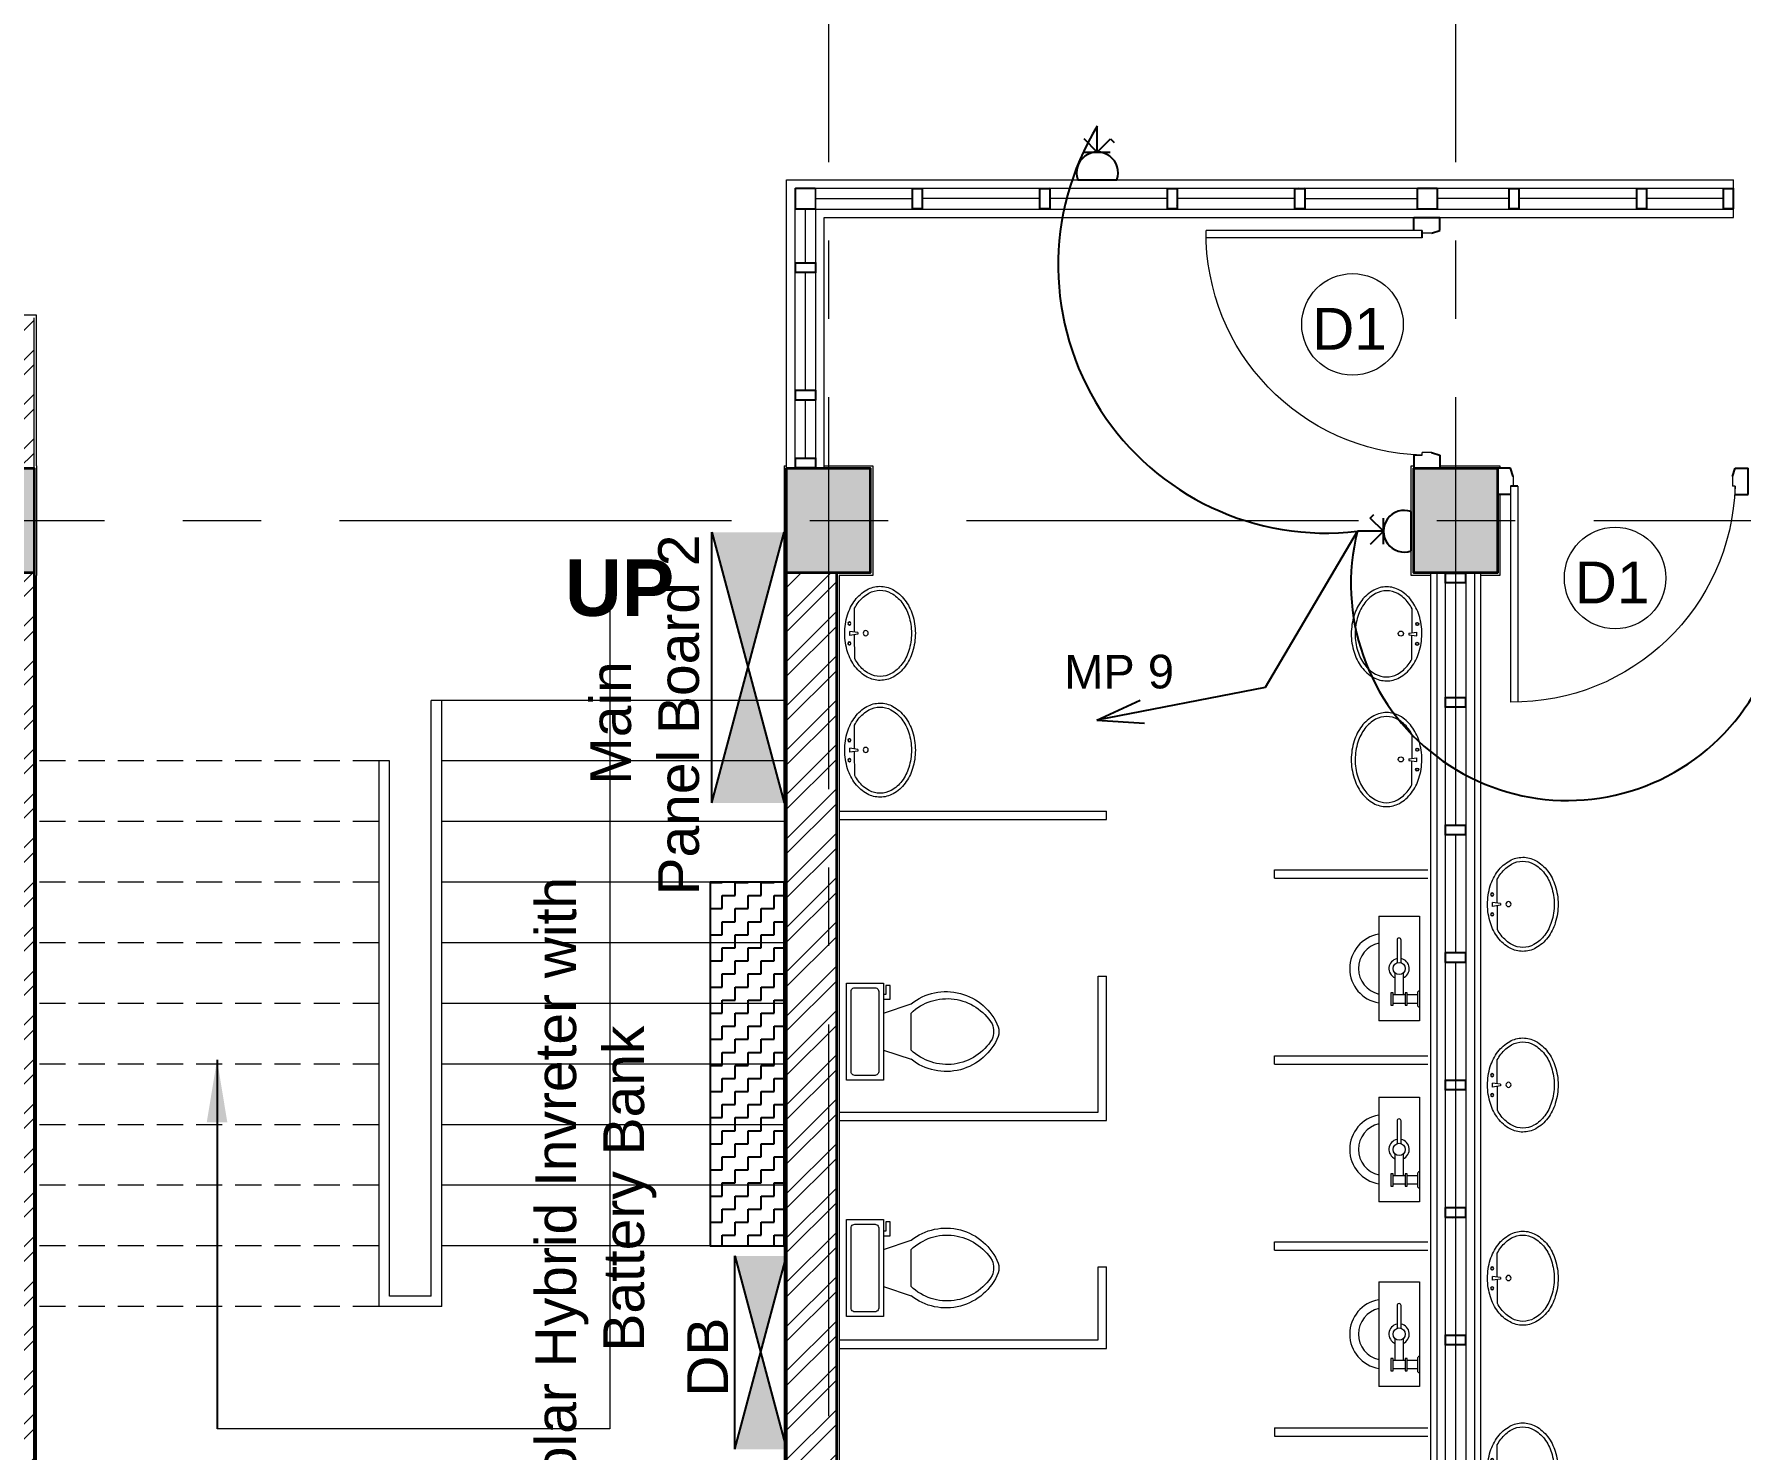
# Model space of a CAD drawing. Header units: inches. Extents: x 527934 to 2134587, y -408734 to 227304.
# Drawn here: x 1423262 to 1431427, y -120765 to -113992 of the extents above; entities that cross this region are included whole.
import ezdxf

# ---------------------------------------------------------------- set-up
doc = ezdxf.new("R2010")
doc.units = ezdxf.units.IN
doc.header["$MEASUREMENT"] = 0
doc.linetypes.add('CENTER', pattern=[2, 1.25, -0.25, 0.25, -0.25])
doc.linetypes.add('HIDDEN2', pattern=[0.1875, 0.125, -0.0625])
for name, color, linetype, lineweight in [('2 POWER TEL COMP', 3, 'Continuous', 25), ('4 DB BOXES', 3, 'Continuous', 25), ('5 DB BOXES', 3, 'Continuous', 25), ('7 POWER PT WIRING', 3, 'Continuous', 25), ('centre line', 1, 'CENTER', 9), ('dim', 253, 'Continuous', 9), ('door', 77, 'Continuous', 13), ('furniture', 253, 'Continuous', 5), ('hatch', 250, 'Continuous', 5), ('hatch - general', 252, 'Continuous', 5), ('hatch 2', 251, 'Continuous', 5), ('INSULATION', 253, 'Continuous', 5), ('metal', 40, 'Continuous', 18), ('partition wall', 5, 'Continuous', 20), ('partition wall-brick', 40, 'Continuous', 20), ('plaster line', 253, 'Continuous', 5), ('railing', 4, 'Continuous', 13), ('sill', 253, 'Continuous', 13), ('stair steps', 54, 'Continuous', 20), ('text', 7, 'Continuous', 13), ('wall - brick', 30, 'Continuous', 35)]:
    doc.layers.add(name, color=color, linetype=linetype, lineweight=lineweight)
doc.styles.add('ATTR', font='romans.shx', dxfattribs={"width": 0.8, "height": 1.2})
doc.styles.add('labelling', font='arial.ttf')
doc.styles.get("Standard").update_dxf_attribs({"font": 'arial.ttf'})
doc.styles.add('style1', font='arial.ttf')
doc.linetypes.add('BATTING', pattern='A,0.0001,-0.1,[134,ltypeshp.shx,S=0.1,R=0,X=-0.1,Y=0],-0.2,[134,ltypeshp.shx,S=0.1,R=180,X=0.1,Y=0],-0.1', length=0.4001)
doc.dimstyles.new('dim 100', dxfattribs={"dimtxt": 200, "dimasz": 90, "dimexe": 150, "dimexo": 150, "dimgap": 50, "dimtad": 1, "dimdec": 0, "dimzin": 0, "dimdsep": 46, "dimtxsty": 'Standard', "dimblk": 'ARCHTICK', "dimcen": 100, "dimdle": 150, "dimazin": 0, "dimtfac": 1, "dimtdec": 0, "dimtix": 1, "dimtmove": 2, "dimatfit": 3, "dimfxl": 150, "dimfxlon": 1, "dimtolj": 1, "dimtzin": 0, "dimarcsym": 0})
pattern_1 = [(45, (-719819.97, -21863), (-106.066017, 106.066017), []), (45, (-719749.25, -21863), (-106.066017, 106.066017), [])]

# ---------------------------------------------------------------- blocks, each defined once
blk = doc.blocks.new('_ArchTick')
at = {"color": 0, "linetype": 'ByBlock', "const_width": 0.15}
blk.add_lwpolyline([(-0.5, -0.5), (0.5, 0.5)], dxfattribs=at)
blk = doc.blocks.new('door 1')
at = {"layer": 'door', "lineweight": 25}
for p, q in [((1761262.3, -142071.5), (1761366.5, -142071.5)), ((1761262.3, -142124), (1761262.3, -142071.5)), ((1761333.2, -142134), (1761366.5, -142124)), ((1761366.5, -142124), (1761366.5, -142071.5)), ((1761262.3, -143019), (1761262.3, -143071.5)), ((1761295.7, -142989.8), (1761295.7, -143019)), ((1761333.2, -143009), (1761366.5, -143019)), ((1761366.5, -143019), (1761366.5, -143071.5)), ((1761262.3, -143071.5), (1761366.5, -143071.5))]:
    blk.add_line(p, q, dxfattribs=at)
at = {"layer": 'door'}
for p, q in [((1761262.3, -142124), (1761295.7, -142124)), ((1761295.7, -142124), (1761295.7, -142134)), ((1761333.2, -142134), (1761295.7, -142134)), ((1761295.7, -143019), (1760434.6, -143019)), ((1761295.7, -142989.8), (1760434.8, -142989.8)), ((1761333.2, -143009), (1761295.7, -143009))]:
    blk.add_line(p, q, dxfattribs=at)
blk.add_arc((1761319.9, -143009), 885.3, 91.56718, 180.64961, dxfattribs=at)
blk = doc.blocks.new('Tank Toilet 3 PV')
for p, q in [((9.5, -6), (9.5, -2)), ((-10, -8.5), (-8, -8.5)), ((-10, -9.5), (-10, -8.5)), ((-7, -9.5), (-10, -9.5)), ((-8, -8.5), (-8, -8)), ((-7, -8), (-7, -9.5)), ((-4, -8), (-6, -14)), ((4, -8), (6, -14)), ((4, -14), (-4, -14))]:
    blk.add_line(p, q)
blk.add_lwpolyline([(10.5, -8), (10.5, 0), (-10.5, 0), (-10.5, -8)], close=True)
for points in [[(-9.5, -2), (-9.5, -6)], [(8.5, -1), (-8.5, -1)], [(-8.5, -7), (8.5, -7)]]:
    blk.add_lwpolyline(points)
for centre, radius, start, end in [((-8.62, -1.88), 0.884, 81.8699, 188.1301), ((8.62, -1.88), 0.884, 351.8699, 98.1301), ((-8.62, -6.12), 0.884, 171.8699, 278.1301), ((8.62, -6.12), 0.884, 261.8699, 8.1301), ((3.52, -21.58), 12.17, 141.4691, 247.9714), ((4.2, -21.82), 11.33, 136.3677, 238.9468), ((-3.52, -21.58), 12.17, 292.0284, 38.5307), ((-4.2, -21.82), 11.33, 301.053, 43.6321), ((0, -27.88), 4, 245.7318, 294.2682), ((0, -29), 4, 254.8605, 285.1395)]:
    blk.add_arc(centre, radius, start, end)
at = {"style": 'ATTR', "width": 0.8, "flags": 9}
blk.add_attdef('ESTCODE', (0, 0), '', height=0.000000846, dxfattribs=at)
blk = doc.blocks.new('A$C469E363F')
at = {"color": 0}
for p, q in [((-0.65, 5.39), (-5.48, 5.4)), ((0, 6.38), (-0.79, 6.38)), ((-0.56, 4.75), (-0.79, 6.38)), ((-0.56, 4.75), (-0.24, 4.75)), ((-0.24, 4.75), (0, 6.38)), ((4.68, 5.37), (-0.14, 5.38))]:
    blk.add_line(p, q, dxfattribs=at)
blk.add_lwpolyline([(-0.44, -6.9, 0.075445), (3.31, -6.34, 0.085783), (6.29, -4.83, 0.10607), (8.41, -2.41, 0.126822), (9.09, 0.21, 0.126822), (8.43, 2.82, 0.10607), (6.32, 5.26, 0.085783), (3.35, 6.79, 0.075445), (-0.39, 7.37, 0.075445), (-4.15, 6.81, 0.085783), (-7.12, 5.3, 0.10607), (-9.24, 2.88, 0.126822), (-9.93, 0.26, 0.126822), (-9.26, -2.35, 0.10607), (-7.16, -4.79, 0.085783), (-4.19, -6.32, 0.075445)], format="xyb", close=True, dxfattribs=at)
for points in [[(-5.48, 5.4, 0.038366), (-6.65, 4.66, 0.10607), (-8.55, 2.49, 0.126822), (-9.13, 0.26, 0.126822), (-8.56, -1.97, 0.10607), (-6.68, -4.16, 0.085783), (-3.95, -5.56, 0.075445), (-0.44, -6.11, 0.075445)], [(-0.44, -6.11, 0.075445), (3.08, -5.58, 0.085783), (5.82, -4.19, 0.10607), (7.72, -2.02, 0.126822), (8.3, 0.21, 0.126822), (7.73, 2.44, 0.10607), (5.85, 4.62, 0.038366), (4.68, 5.37, 0.075445)]]:
    blk.add_lwpolyline(points, format="xyb", dxfattribs=at)
for centre, radius in [((-2.41, 6.44), 0.316), ((-2.41, 6.44), 0.276), ((-0.46, 3.13), 0.515), ((1.61, 6.43), 0.316), ((1.61, 6.43), 0.263)]:
    blk.add_circle(centre, radius, dxfattribs=at)
blk = doc.blocks.new('Urinal Toilet 1 PV')
for p, q in [((3.85, 0), (6.65, 0)), ((0.773, -2.7999), (4.55, -2.7999)), ((4.2, -0.3499), (6.3, -0.3499)), ((4.2, -2.0999), (4.2, -2.45)), ((6.3, -2.0999), (4.2, -2.0999)), ((4.2, -2.45), (6.3, -2.45)), ((4.55, -0.3499), (4.55, -2.0999)), ((4.55, -2.45), (4.55, -4.5499)), ((5.95, -2.0999), (5.95, -0.3499)), ((5.95, -4.5499), (5.95, -2.45)), ((6.3, -2.45), (6.3, -2.0999)), ((-0.98, -3.15), (-4.9, -3.15)), ((-4.9, -3.8499), (-0.98, -3.8499)), ((4.55, -4.2), (0.784, -4.2)), ((4.2, -4.5499), (4.2, -4.9)), ((6.3, -4.5499), (4.2, -4.5499)), ((4.2, -4.9), (6.3, -4.9)), ((6.3, -4.9), (6.3, -4.5499)), ((-9, -7), (9, -7))]:
    blk.add_line(p, q)
blk.add_lwpolyline([(-9, -7), (-9, 0), (9, 0), (9, -7)])
blk.add_circle((0, -3.5), 1.05)
for centre, radius, start, end in [((4.216, 0.0154), 0.3657, 182.4084, 267.5916), ((6.285, 0.0154), 0.3657, 272.4084, 357.5916), ((0, -3.5), 1.75, 22.85047, 168.577), ((-4.9, -3.5), 0.35, 90, 270), ((0, -3.5), 1.75, 191.8763, 336.5863), ((0, -6), 6, 189.7326, 350.4409), ((0, -6), 4.5, 192.8398, 347.201)]:
    blk.add_arc(centre, radius, start, end)
at = {"style": 'ATTR', "width": 0.8, "flags": 9}
blk.add_attdef('ESTCODE', (0, 0), '', height=0.00000036, dxfattribs=at)
blk = doc.blocks.new('2X4')
at = {"layer": 'hatch 2'}
h = blk.add_hatch(dxfattribs=at)
h.set_pattern_fill('ANSI31', color=256, scale=20)
h.set_pattern_definition([(45, (0, 0), (-1.767766953, 1.767766953), [])])
h.paths.add_polyline_path([(5938822.1, -146996.9), (5938776.1, -146996.9, 0.414214), (5938774.1, -146998.9), (5938774.1, -147046.9), (5938777.3, -147046.9), (5938777.3, -147000.1), (5938820.9, -147000.1), (5938820.9, -147046.9), (5938824.1, -147046.9), (5938824.1, -146998.9, 0.414214)])
h.paths.add_polyline_path([(5938777.3, -147046.9), (5938774.1, -147046.9), (5938774.1, -147094.9, 0.414214), (5938776.1, -147096.9), (5938822.1, -147096.9, 0.414218), (5938824.1, -147094.9), (5938824.1, -147046.9), (5938820.9, -147046.9), (5938820.9, -147093.7), (5938777.3, -147093.7)])
at = {"layer": 'metal'}
blk.add_lwpolyline([(5938776.1, -147096.9), (5938822.1, -147096.9, 0.414214), (5938824.1, -147094.9), (5938824.1, -146998.9, 0.414214), (5938822.1, -146996.9), (5938776.1, -146996.9, 0.414214), (5938774.1, -146998.9), (5938774.1, -147094.9, 0.414214)], format="xyb", close=True, dxfattribs=at)
blk.add_lwpolyline([(5938777.3, -147093.7), (5938820.9, -147093.7), (5938820.9, -147000.1), (5938777.3, -147000.1)], close=True, dxfattribs=at)
blk = doc.blocks.new('15 amp socket')
at = {"color": 3, "lineweight": 25}
for p, q in [((593021.7, 179162), (592958.4, 179225.3)), ((593021.7, 179162), (593021.7, 179286.4)), ((593021.7, 179162), (593084.9, 179225.3)), ((593084.9, 179225.3), (593101.9, 179207.9)), ((592959.5, 179162), (593083.9, 179162)), ((592928, 179029), (593115.4, 179029))]:
    blk.add_line(p, q, dxfattribs=at)
blk.add_arc((593021.7, 179062.5), 99.5, 340.35382, 199.64618, dxfattribs=at)
blk = doc.blocks.new('mpb')
h = blk.add_hatch(color=3)
h.paths.add_polyline_path([(531970.3, 179434.5), (531970.3, 179645.9), (531575.1, 179540.2)])
h.paths.add_polyline_path([(531575.1, 179540.2), (531284.1, 179618), (531284.1, 179462.4)])
h.paths.add_polyline_path([(531284.1, 179462.4), (531284.1, 179618), (531179.8, 179645.9), (531179.8, 179434.5)])
at = {"color": 3}
for p, q in [((531179.8, 179645.9), (531970.3, 179645.9)), ((531179.8, 179645.9), (531970.3, 179434.5)), ((531970.3, 179645.9), (531179.8, 179434.5)), ((531970.3, 179434.5), (531179.8, 179434.5))]:
    blk.add_line(p, q, dxfattribs=at)
blk = doc.blocks.new('*U1910')
at = {"color": 3}
for p, q in [((-181326.36, -126938.56), (-181322.8, -126959.92)), ((-181322.8, -126959.92), (-181335.72, -126975.83)), ((-181335.72, -126975.83), (-181333.29, -126970.68)), ((-181335.72, -126975.83), (-181331.13, -126972.44))]:
    blk.add_line(p, q, dxfattribs=at)

msp = doc.modelspace()

# ---------------------------------------------------------------- hatches: boundary and pattern name
at = {"layer": '4 DB BOXES', "ltscale": 400}
h = msp.add_hatch(dxfattribs=at)
h.set_pattern_fill('ZIGZAG', color=256, scale=500)
h.set_pattern_definition([(0, (322052.5, -21863), (62.5, 62.5), [62.5, -62.5]), (90, (322115, -21863), (-62.5, 62.5), [62.5, -62.5])])
h.paths.add_polyline_path([(1426849.7, -118049), (1426496.5, -118049), (1426496.5, -118339), (1426849.7, -118339)])
h.paths.add_polyline_path([(1426849.7, -118339), (1426496.5, -118339), (1426496.5, -118629), (1426849.7, -118629)])
h.paths.add_polyline_path([(1426849.7, -118629), (1426496.5, -118629), (1426496.5, -118919), (1426849.7, -118919)])
h.paths.add_polyline_path([(1426849.7, -118919), (1426496.5, -118919), (1426496.5, -119209), (1426849.7, -119209)])
h.paths.add_polyline_path([(1426849.7, -119209), (1426496.5, -119209), (1426496.5, -119499), (1426849.7, -119499)])
h.paths.add_polyline_path([(1426849.7, -119499), (1426496.5, -119499), (1426496.5, -119789), (1426849.7, -119789)])
at = {"layer": 'hatch', "ltscale": 400}
h = msp.add_hatch(dxfattribs=at)
h.set_pattern_fill('ANSI32', color=256, scale=400)
h.set_pattern_definition(pattern_1)
h.paths.add_polyline_path([(1423061.7, -115349), (1421461.7, -115349), (1421461.7, -116319), (1421581.7, -116319), (1421581.7, -115469), (1422541.7, -115469), (1422541.7, -116319), (1422661.7, -116319), (1422661.7, -115469), (1423061.7, -115469)])
h.paths.add_polyline_path([(1423261.7, -115349), (1423061.7, -115349), (1423061.7, -115469), (1423141.7, -115469), (1423141.7, -116069), (1423261.7, -116069)])
h.paths.add_polyline_path([(1422661.7, -116319), (1422541.7, -116319), (1422541.7, -116389), (1422661.7, -116389)])
h.paths.add_polyline_path([(1421581.7, -116319), (1421461.7, -116319), (1421461.7, -116389), (1421581.7, -116389)])
h = msp.add_hatch(dxfattribs=at)
h.set_pattern_fill('ANSI32', color=256, scale=400)
h.set_pattern_definition(pattern_1)
h.paths.add_polyline_path([(1423261.7, -116569), (1423061.7, -116569), (1423061.7, -121469), (1423261.7, -121469)])
h.paths.add_polyline_path([(1423061.7, -116569), (1423021.7, -116569), (1423021.7, -121469), (1423061.7, -121469)])
h.paths.add_polyline_path([(1427061.7, -116569), (1426861.7, -116569), (1426861.7, -121469), (1427061.7, -121469)])
h.paths.add_polyline_path([(1427101.7, -116569), (1427061.7, -116569), (1427061.7, -121469), (1427101.7, -121469)])
at = {"layer": 'hatch - general'}
h = msp.add_hatch(dxfattribs=at)
h.set_pattern_fill('AR-CONC', color=256, scale=15)
h.set_pattern_definition([(50, (-719819.97, -21863), (107.5890274, -9.4128202), [11.25, -123.75]), (355, (-719819.97, -21863), (-20.8127, 112.82882), [9, -99]), (100.4514445, (-719811, -21863.78), (86.776327, 103.4159986), [9.561029, -105.171317]), (46.1842, (-719819.97, -21833), (160.0862, -24.827892), [16.875, -185.625]), (96.6356355, (-719806.63, -21835.07), (140.199292, 146.11779), [14.341551, -157.757064]), (351.184164, (-719819.97, -21833), (140.199292, 146.11779), [13.5, -148.5]), (21, (-719804.97, -21840.5), (89.5360578, -60.3928336), [11.25, -123.75]), (326, (-719804.97, -21840.5), (36.4973, 108.772507), [9, -99]), (71.451445, (-719797.5, -21845.53), (126.0333565, 48.379673), [9.5610285, -105.171317]), (37.5, (-719819.966, -21863), (1.8239783, 49.9340781), [0, -97.8, 0, -100.5, 0, -99.375]), (7.5, (-719819.966, -21863), (39.4604306, 59.1617568), [0, -57.3, 0, -95.55, 0, -37.875]), (327.5, (-719853.416, -21863), (80.0733654, -3.38323076), [0, -37.5, 0, -117, 0, -155.25]), (317.5, (-719868.416, -21863), (87.4779254, 15.0157473), [0, -48.75, 0, -77.7, 0, -110.25])])
h.paths.add_polyline_path([(1402061.7, -121469), (1401861.7, -121469), (1401861.7, -121719), (1402061.7, -121719)])
h.paths.add_polyline_path([(1402261.7, -121469), (1402061.7, -121469), (1402061.7, -121719), (1402261.7, -121719)])
h.paths.add_polyline_path([(1402261.7, -121719), (1402061.7, -121719), (1402061.7, -121969), (1402261.7, -121969)])
h.paths.add_polyline_path([(1402061.7, -121719), (1401861.7, -121719), (1401861.7, -121969), (1402061.7, -121969)])
h.paths.add_polyline_path([(1405061.7, -121469), (1404861.7, -121469), (1404861.7, -121719), (1405061.7, -121719)])
h.paths.add_polyline_path([(1405261.7, -121469), (1405061.7, -121469), (1405061.7, -121719), (1405261.7, -121719)])
h.paths.add_polyline_path([(1405261.7, -121719), (1405061.7, -121719), (1405061.7, -121969), (1405261.7, -121969)])
h.paths.add_polyline_path([(1405061.7, -121719), (1404861.7, -121719), (1404861.7, -121969), (1405061.7, -121969)])
h.paths.add_polyline_path([(1408061.7, -121469), (1407861.7, -121469), (1407861.7, -121719), (1408061.7, -121719)])
h.paths.add_polyline_path([(1408261.7, -121469), (1408061.7, -121469), (1408061.7, -121719), (1408261.7, -121719)])
h.paths.add_polyline_path([(1408261.7, -121719), (1408061.7, -121719), (1408061.7, -121969), (1408261.7, -121969)])
h.paths.add_polyline_path([(1408061.7, -121719), (1407861.7, -121719), (1407861.7, -121969), (1408061.7, -121969)])
h.paths.add_polyline_path([(1411061.7, -121719), (1410861.7, -121719), (1410861.7, -121969), (1411061.7, -121969)])
h.paths.add_polyline_path([(1411261.7, -121719), (1411061.7, -121719), (1411061.7, -121969), (1411261.7, -121969)])
h.paths.add_polyline_path([(1411261.7, -121469), (1411061.7, -121469), (1411061.7, -121719), (1411261.7, -121719)])
h.paths.add_polyline_path([(1411061.7, -121469), (1410861.7, -121469), (1410861.7, -121719), (1411061.7, -121719)])
h.paths.add_polyline_path([(1414261.7, -121719), (1414061.7, -121719), (1414061.7, -121969), (1414261.7, -121969)])
h.paths.add_polyline_path([(1414061.7, -121719), (1413861.7, -121719), (1413861.7, -121969), (1414061.7, -121969)])
h.paths.add_polyline_path([(1414261.7, -121469), (1414061.7, -121469), (1414061.7, -121719), (1414261.7, -121719)])
h.paths.add_polyline_path([(1414061.7, -121469), (1413861.7, -121469), (1413861.7, -121719), (1414061.7, -121719)])
h.paths.add_polyline_path([(1417261.7, -121719), (1417061.7, -121719), (1417061.7, -121969), (1417261.7, -121969)])
h.paths.add_polyline_path([(1417261.7, -121469), (1417061.7, -121469), (1417061.7, -121719), (1417261.7, -121719)])
h.paths.add_polyline_path([(1417061.7, -121469), (1416861.7, -121469), (1416861.7, -121719), (1417061.7, -121719)])
h.paths.add_polyline_path([(1417061.7, -121719), (1416861.7, -121719), (1416861.7, -121969), (1417061.7, -121969)])
h.paths.add_polyline_path([(1420061.7, -121719), (1419861.7, -121719), (1419861.7, -121969), (1420061.7, -121969)])
h.paths.add_polyline_path([(1420061.7, -121469), (1419861.7, -121469), (1419861.7, -121719), (1420061.7, -121719)])
h.paths.add_polyline_path([(1420261.7, -121469), (1420061.7, -121469), (1420061.7, -121719), (1420261.7, -121719)])
h.paths.add_polyline_path([(1420261.7, -121719), (1420061.7, -121719), (1420061.7, -121969), (1420261.7, -121969)])
h.paths.add_polyline_path([(1423061.7, -121469), (1422861.7, -121469), (1422861.7, -121719), (1423061.7, -121719)])
h.paths.add_polyline_path([(1423261.7, -121469), (1423061.7, -121469), (1423061.7, -121719), (1423261.7, -121719)])
h.paths.add_polyline_path([(1423261.7, -121719), (1423061.7, -121719), (1423061.7, -121969), (1423261.7, -121969)])
h.paths.add_polyline_path([(1423061.7, -121719), (1422861.7, -121719), (1422861.7, -121969), (1423061.7, -121969)])
h.paths.add_polyline_path([(1427261.7, -121719), (1427061.7, -121719), (1427061.7, -121969), (1427261.7, -121969)])
h.paths.add_polyline_path([(1427261.7, -121469), (1427061.7, -121469), (1427061.7, -121719), (1427261.7, -121719)])
h.paths.add_polyline_path([(1427061.7, -121469), (1426861.7, -121469), (1426861.7, -121719), (1427061.7, -121719)])
h.paths.add_polyline_path([(1427061.7, -121719), (1426861.7, -121719), (1426861.7, -121969), (1427061.7, -121969)])
h.paths.add_polyline_path([(1430261.7, -121719), (1430061.7, -121719), (1430061.7, -121969), (1430261.7, -121969)])
h.paths.add_polyline_path([(1430261.7, -121469), (1430061.7, -121469), (1430061.7, -121719), (1430261.7, -121719)])
h.paths.add_polyline_path([(1430061.7, -121469), (1429861.7, -121469), (1429861.7, -121719), (1430061.7, -121719)])
h.paths.add_polyline_path([(1430061.7, -121719), (1429861.7, -121719), (1429861.7, -121969), (1430061.7, -121969)])
h.paths.add_polyline_path([(1433261.7, -121719), (1433061.7, -121719), (1433061.7, -121969), (1433261.7, -121969)])
h.paths.add_polyline_path([(1433261.7, -121469), (1433061.7, -121469), (1433061.7, -121719), (1433261.7, -121719)])
h.paths.add_polyline_path([(1433061.7, -121469), (1432861.7, -121469), (1432861.7, -121719), (1433061.7, -121719)])
h.paths.add_polyline_path([(1433061.7, -121719), (1432861.7, -121719), (1432861.7, -121969), (1433061.7, -121969)])
h.paths.add_polyline_path([(1433261.7, -116069), (1433061.7, -116069), (1433061.7, -116319), (1433261.7, -116319)])
h.paths.add_polyline_path([(1433261.7, -116319), (1433061.7, -116319), (1433061.7, -116569), (1433261.7, -116569)])
h.paths.add_polyline_path([(1433061.7, -116319), (1432861.7, -116319), (1432861.7, -116569), (1433061.7, -116569)])
h.paths.add_polyline_path([(1433061.7, -116069), (1432861.7, -116069), (1432861.7, -116319), (1433061.7, -116319)])
h.paths.add_polyline_path([(1430061.7, -116069), (1429861.7, -116069), (1429861.7, -116319), (1430061.7, -116319)])
h.paths.add_polyline_path([(1430061.7, -116319), (1429861.7, -116319), (1429861.7, -116569), (1430061.7, -116569)])
h.paths.add_polyline_path([(1430261.7, -116069), (1430061.7, -116069), (1430061.7, -116319), (1430261.7, -116319)])
h.paths.add_polyline_path([(1430261.7, -116319), (1430061.7, -116319), (1430061.7, -116569), (1430261.7, -116569)])
h.paths.add_polyline_path([(1427061.7, -116069), (1426861.7, -116069), (1426861.7, -116319), (1427061.7, -116319)])
h.paths.add_polyline_path([(1427261.7, -116069), (1427061.7, -116069), (1427061.7, -116319), (1427261.7, -116319)])
h.paths.add_polyline_path([(1427261.7, -116319), (1427061.7, -116319), (1427061.7, -116569), (1427261.7, -116569)])
h.paths.add_polyline_path([(1427061.7, -116319), (1426861.7, -116319), (1426861.7, -116569), (1427061.7, -116569)])
h.paths.add_polyline_path([(1423061.7, -116069), (1422861.7, -116069), (1422861.7, -116319), (1423061.7, -116319)])
h.paths.add_polyline_path([(1423261.7, -116069), (1423061.7, -116069), (1423061.7, -116319), (1423261.7, -116319)])
h.paths.add_polyline_path([(1423261.7, -116319), (1423061.7, -116319), (1423061.7, -116569), (1423261.7, -116569)])
h.paths.add_polyline_path([(1423061.7, -116319), (1422861.7, -116319), (1422861.7, -116569), (1423061.7, -116569)])
h.paths.add_polyline_path([(1420261.7, -116069), (1420061.7, -116069), (1420061.7, -116319), (1420261.7, -116319)])
h.paths.add_polyline_path([(1420061.7, -116069), (1419861.7, -116069), (1419861.7, -116319), (1420061.7, -116319)])
h.paths.add_polyline_path([(1420061.7, -116319), (1419861.7, -116319), (1419861.7, -116569), (1420061.7, -116569)])
h.paths.add_polyline_path([(1420261.7, -116319), (1420061.7, -116319), (1420061.7, -116569), (1420261.7, -116569)])
h.paths.add_polyline_path([(1417711, -109816.2), (1419631.2, -109816.2), (1419631.2, -108692.7), (1417711, -108692.7)], flags=9)
h.paths.add_polyline_path([(1413952.3, -109816.2), (1415894.5, -109816.2), (1415894.5, -108692.7), (1413952.3, -108692.7)], flags=9)
h.paths.add_polyline_path([(1409376.8, -109816.2), (1411366.8, -109816.2), (1411366.8, -108692.7), (1409376.8, -108692.7)], flags=9)
h.paths.add_polyline_path([(1403570.3, -109812.3), (1405793.6, -109812.3), (1405793.6, -108688.8), (1403570.3, -108688.8)], flags=9)
h.paths.add_polyline_path([(1403329.1, -107978.6), (1403330.6, -107978.6), (1403330.6, -107977.9), (1403329.1, -107977.9)], flags=9)
h.paths.add_polyline_path([(1402851.6, -108348.1), (1402853.1, -108348.1), (1402853.1, -108347.4), (1402851.6, -108347.4)], flags=9)

# ---------------------------------------------------------------- linework, layer by layer
msp.add_line((1426861.7, -116569), (1426861.7, -116569))
at = {"layer": '4 DB BOXES', "ltscale": 400}
msp.add_lwpolyline([(1426849.7, -118049), (1426496.5, -118049), (1426496.5, -119789), (1426849.7, -119789)], close=True, dxfattribs=at)
at = {"layer": '7 POWER PT WIRING', "ltscale": 400}
for centre, radius, start, end in [((1429441, -115098.6), 1280.4, 148.6081, 276.78955), ((1430597.1, -116622.2), 1035.9, 165.90671, 6.42547)]:
    msp.add_arc(centre, radius, start, end, dxfattribs=at)
at = {"layer": 'centre line', "ltscale": 1500}
for p, q in [((1427061.7, -103729), (1427061.7, -124569)), ((1430061.7, -103729), (1430061.7, -124569)), ((1397722.7, -116319), (1435942.1, -116319))]:
    msp.add_line(p, q, dxfattribs=at)
at = {"layer": 'dim', "ltscale": 400}
msp.add_line((1426849.7, -116057), (1426861.7, -116057), dxfattribs=at)
at = {"layer": 'dim'}
for p, q in [((1426015.7, -116671), (1426015.7, -120664.5)), ((1426015.7, -120664.5), (1424136.7, -120664.5))]:
    msp.add_line(p, q, dxfattribs=at)
at = {"layer": 'dim', "ltscale": 400}
for points in [[(1423273.7, -116057), (1423273.7, -115337), (1421449.7, -115337), (1421449.7, -116419)], [(1426849.7, -116057), (1426849.7, -121457)], [(1427041.7, -116057), (1427273.7, -116057), (1427273.7, -116581), (1427113.7, -116581), (1427113.7, -121457)], [(1423273.7, -121457), (1423273.7, -116581)]]:
    msp.add_lwpolyline(points, dxfattribs=at)
at = {"layer": 'dim'}
for centre in [(1429568.8, -115380.7), (1430825.1, -116594.1)]:
    msp.add_circle(centre, 242.9, dxfattribs=at)
at = {"layer": 'hatch', "linetype": 'BATTING', "ltscale": 80}
for p, q in [((1427001.7, -114779), (1427461.7, -114779)), ((1428071.7, -114779), (1427511.7, -114779)), ((1428681.7, -114779), (1428121.7, -114779)), ((1429291.7, -114779), (1428731.7, -114779)), ((1429341.7, -114779), (1429876.7, -114779)), ((1430316.7, -114779), (1429976.7, -114779)), ((1430926.7, -114779), (1430366.7, -114779)), ((1431341.7, -114779), (1430976.7, -114779)), ((1426951.7, -115084), (1426951.7, -114829)), ((1426951.7, -115694), (1426951.7, -115134)), ((1426951.7, -116019), (1426951.7, -115744)), ((1430061.7, -116619), (1430061.7, -117164)), ((1430061.7, -117214), (1430061.7, -117774)), ((1430061.7, -117824), (1430061.7, -118384)), ((1430061.7, -118434), (1430061.7, -118994)), ((1430061.7, -119044), (1430061.7, -119604)), ((1430061.7, -119654), (1430061.7, -120214)), ((1430061.7, -120264), (1430061.7, -120824))]:
    msp.add_line(p, q, dxfattribs=at)
at = {"layer": 'INSULATION', "linetype": 'BATTING', "ltscale": 40}
msp.add_line((1430261.7, -116114), (1430261.7, -116114), dxfattribs=at)
at = {"layer": 'metal'}
for points in [[(1426906.7, -114829), (1426996.7, -114829, 0.414214), (1427001.7, -114824), (1427001.7, -114734, 0.414214), (1426996.7, -114729), (1426906.7, -114729, 0.414214), (1426901.7, -114734), (1426901.7, -114824, 0.414214)], [(1426906.7, -114826.5), (1426996.7, -114826.5, 0.414214), (1426999.2, -114824), (1426999.2, -114734, 0.414214), (1426996.7, -114731.5), (1426906.7, -114731.5, 0.414214), (1426904.2, -114734), (1426904.2, -114824, 0.414214)], [(1429881.7, -114829), (1429971.7, -114829, 0.414214), (1429976.7, -114824), (1429976.7, -114734, 0.414214), (1429971.7, -114729), (1429881.7, -114729, 0.414214), (1429876.7, -114734), (1429876.7, -114824, 0.414214)], [(1429881.7, -114826.5), (1429971.7, -114826.5, 0.414214), (1429974.2, -114824), (1429974.2, -114734, 0.414214), (1429971.7, -114731.5), (1429881.7, -114731.5, 0.414214), (1429879.2, -114734), (1429879.2, -114824, 0.414214)]]:
    msp.add_lwpolyline(points, format="xyb", close=True, dxfattribs=at)
at = {"layer": 'partition wall'}
for p, q in [((1426861.7, -116069), (1426861.7, -114689)), ((1426861.7, -114689), (1431391.7, -114689)), ((1431391.7, -114869), (1431391.7, -114689)), ((1426901.7, -116069), (1426901.7, -114729)), ((1426901.7, -114729), (1431391.7, -114729)), ((1427001.7, -114829), (1431391.7, -114829)), ((1427001.7, -116069), (1427001.7, -114829)), ((1427041.7, -116069), (1427041.7, -114869)), ((1427041.7, -114869), (1431391.7, -114869)), ((1429971.7, -116569), (1429971.7, -121469)), ((1430011.7, -116569), (1430011.7, -121469)), ((1430111.7, -116569), (1430111.7, -121469)), ((1430151.7, -116569), (1430151.7, -121469))]:
    msp.add_line(p, q, dxfattribs=at)
at = {"layer": 'partition wall-brick', "ltscale": 0.5}
for p, q in [((1423261.7, -116069), (1423261.7, -115349)), ((1427113.7, -117709), (1428391.7, -117709)), ((1427113.7, -117749), (1428391.7, -117749)), ((1429195.8, -118029.1), (1429195.8, -117989.1)), ((1429195.8, -117989.1), (1429929.7, -117989.1)), ((1429195.8, -118029.1), (1429929.7, -118029.1)), ((1428351.7, -118499), (1428391.7, -118499)), ((1429195.8, -118879.1), (1429929.7, -118879.1)), ((1429195.8, -118919.1), (1429195.8, -118879.1)), ((1429195.8, -118919.1), (1429929.7, -118919.1)), ((1427113.7, -119149), (1428351.7, -119149)), ((1427113.7, -119189), (1428391.7, -119189)), ((1429195.8, -119809.1), (1429195.8, -119769.1)), ((1429195.8, -119769.1), (1429929.7, -119769.1)), ((1429195.8, -119809.1), (1429929.7, -119809.1)), ((1428351.7, -119889), (1428391.7, -119889)), ((1427113.7, -120239), (1428351.7, -120239)), ((1427113.7, -120279), (1428391.7, -120279)), ((1429195.8, -120659.1), (1429195.8, -120699.1)), ((1429195.8, -120659.1), (1429929.7, -120659.1)), ((1429195.8, -120699.1), (1429929.7, -120699.1))]:
    msp.add_line(p, q, dxfattribs=at)
at = {"layer": 'partition wall-brick'}
for p, q in [((1428391.7, -117749), (1428391.7, -117709)), ((1428351.7, -119149), (1428351.7, -118499)), ((1428391.7, -119189), (1428391.7, -118499)), ((1428351.7, -120239), (1428351.7, -119889)), ((1428391.7, -120279), (1428391.7, -119889))]:
    msp.add_line(p, q, dxfattribs=at)
at = {"layer": 'plaster line', "ltscale": 400}
for points in [[(1423273.7, -116057), (1423273.7, -116581)], [(1429941.7, -116581), (1429849.7, -116581), (1429849.7, -116057), (1429861.7, -116057)], [(1429986.7, -116057), (1430273.7, -116057), (1430273.7, -116069)], [(1430273.7, -116194), (1430273.7, -116581), (1430181.7, -116581)]]:
    msp.add_lwpolyline(points, dxfattribs=at)
at = {"layer": 'railing'}
for p, q in [((1425161.7, -120029), (1425161.7, -117179)), ((1425211.7, -117179), (1425161.7, -117179)), ((1425211.7, -120079), (1425211.7, -117179)), ((1424911.7, -120079), (1424911.7, -117469)), ((1424961.7, -117469), (1424911.7, -117469)), ((1424961.7, -120029), (1424961.7, -117469)), ((1425211.7, -120079), (1424911.7, -120079)), ((1425161.7, -120029), (1424961.7, -120029))]:
    msp.add_line(p, q, dxfattribs=at)
at = {"layer": 'sill'}
for p, q in [((1429941.7, -116569), (1429941.7, -121469)), ((1430181.7, -116569), (1430181.7, -121469))]:
    msp.add_line(p, q, dxfattribs=at)
at = {"layer": 'stair steps'}
for p, q in [((1426861.7, -117179), (1425211.7, -117179)), ((1426861.7, -117469), (1425211.7, -117469)), ((1426861.7, -117759), (1425211.7, -117759)), ((1426861.7, -118049), (1425211.7, -118049)), ((1426861.7, -118339), (1425211.7, -118339)), ((1426861.7, -118629), (1425211.7, -118629)), ((1426861.7, -118919), (1425211.7, -118919)), ((1426861.7, -119209), (1425211.7, -119209)), ((1426861.7, -119499), (1425211.7, -119499)), ((1426861.7, -119789), (1425211.7, -119789))]:
    msp.add_line(p, q, dxfattribs=at)
at = {"layer": 'stair steps', "linetype": 'HIDDEN2', "ltscale": 1000}
for p, q in [((1424911.7, -117469), (1423261.7, -117469)), ((1424911.7, -117759), (1423261.7, -117759)), ((1424911.7, -118049), (1423261.7, -118049)), ((1424911.7, -118339), (1423261.7, -118339)), ((1424911.7, -118629), (1423261.7, -118629)), ((1424911.7, -118919), (1423261.7, -118919)), ((1424911.7, -119209), (1423261.7, -119209)), ((1424911.7, -119499), (1423261.7, -119499)), ((1424911.7, -119789), (1423261.7, -119789)), ((1424911.7, -120079), (1423261.7, -120079))]:
    msp.add_line(p, q, dxfattribs=at)
at = {"layer": 'wall - brick'}
for p, q in [((1423261.7, -116569), (1423261.7, -121469)), ((1426861.7, -121469), (1426861.7, -116569)), ((1427101.7, -121469), (1427101.7, -116569))]:
    msp.add_line(p, q, dxfattribs=at)
for points in [[(1422861.7, -116069), (1423261.7, -116069), (1423261.7, -116569), (1422861.7, -116569)], [(1426861.7, -116069), (1427261.7, -116069), (1427261.7, -116569), (1426861.7, -116569)], [(1429861.7, -116069), (1430261.7, -116069), (1430261.7, -116569), (1429861.7, -116569)]]:
    msp.add_lwpolyline(points, close=True, dxfattribs=at)

# ---------------------------------------------------------------- block references
at = {"layer": '2 POWER TEL COMP'}
for p, rotation in [((835326.3, -293718), 359.9999999991662), ((1608878.7, -709391.7), 90)]:
    msp.add_blockref('15 amp socket', p, dxfattribs=dict(at, rotation=rotation))
at = {"layer": '5 DB BOXES', "rotation": 90}
for p, xscale, yscale, zscale in [((1720763.5, -987742), 1.637999999889871, 1.638000000064494, 1.638), ((1636800.1, -742241.9), 1.169999999925494, 1.17000000004191, 1.17)]:
    msp.add_blockref('mpb', p, dxfattribs=dict(at, xscale=xscale, yscale=yscale, zscale=zscale))
at = {"layer": '7 POWER PT WIRING', "color": 3, "xscale": 39.99999999988315, "yscale": 40, "zscale": 40.00000000000001, "rotation": 320.0183563455831}
msp.add_blockref('*U1910', (10249781, -886096.2), dxfattribs=at)
at = {"layer": 'furniture'}
for name, p, xscale, yscale, zscale, rotation in [('A$C469E363F', (1427314.2, -116868.5), -23.65990308903565, 23.65990308903565, 23.65990308903671, 90), ('A$C469E363F', (1429726.1, -116870.8), 23.65990308903565, 23.65990308903565, 23.65990308903565, 270), ('A$C469E363F', (1427314.2, -117427.2), -23.65990308903565, 23.65990308903565, 23.65990308903671, 90), ('A$C469E363F', (1429726.1, -117472.3), 23.65990308903565, 23.65990308903565, 23.65990308903565, 270), ('A$C469E363F', (1430389.1, -118164.7), -23.65990308903565, 23.65990308903565, 23.65990308903671, 90), ('Urinal Toilet 1 PV', (1429888.9, -118462.1), 27.77777777778101, 27.77777777778101, 27.77777777777778, 270), ('Tank Toilet 3 PV', (1427147.8, -118763.6), -22.09093047154602, 22.09093047154602, 22.09093047154987, 90), ('A$C469E363F', (1430389.1, -119029.2), -23.65990308903565, 23.65990308903565, 23.65990308903671, 90), ('Urinal Toilet 1 PV', (1429888.9, -119327.4), 27.77777777778101, 27.77777777778101, 27.77777777777778, 270), ('Tank Toilet 3 PV', (1427147.8, -119894.7), -22.09093047154602, 22.09093047154602, 22.09093047154987, 90), ('A$C469E363F', (1430389.1, -119953.4), -23.65990308903565, 23.65990308903565, 23.65990308903671, 90), ('Urinal Toilet 1 PV', (1429888.9, -120210.8), 27.77777777778101, 27.77777777778101, 27.77777777777778, 270), ('A$C469E363F', (1430389.1, -120870.6), -23.65990308903565, 23.65990308903565, 23.65990308903671, 90)]:
    msp.add_blockref(name, p, dxfattribs=dict(at, xscale=xscale, yscale=yscale, zscale=zscale, rotation=rotation))
at = {"layer": 'hatch - general', "xscale": -1}
for p, rotation in [((-4511312.4, -261825.9), 180), ((-4510702.4, -261825.9), 180), ((-4510092.4, -261825.9), 180), ((-4509482.4, -261825.9), 180), ((-4508457.4, -261825.9), 180), ((-4507847.4, -261825.9), 180), ((-4507432.4, -261825.9), 180), ((1279904.8, 5823690.1), 90), ((1279904.8, 5823080.1), 90), ((1279904.8, 5822755.1), 90), ((1283014.8, 5822205.1), 90), ((1283014.8, 5821610.1), 90), ((1283014.8, 5821000.1), 90), ((1283014.8, 5820390.1), 90), ((1283014.8, 5819780.1), 90), ((1283014.8, 5819170.1), 90), ((1283014.8, 5818560.1), 90)]:
    msp.add_blockref('2X4', p, dxfattribs=dict(at, rotation=rotation))
at = {"layer": 'partition wall', "yscale": 1.19999999999709, "zscale": 1.2}
for p, xscale, rotation in [((-683653.1, -286554.8), -1.199999999953434, 180), ((1601947.5, -2229708.8), -1.19999999999709, 270)]:
    msp.add_blockref('door 1', p, dxfattribs=dict(at, xscale=xscale, rotation=rotation))

# ---------------------------------------------------------------- texts
at = {"layer": '5 DB BOXES', "char_height": 195, "width": 6266.461, "attachment_point": 2, "rotation": 90}
for s, insert in [('{\\C3;Main\\P Panel Board 2}', (1425922.1, -117287.1)), ('{\\C3;Solar Hybrid Invreter with\\P Battery Bank}', (1425659.6, -119552.6)), ('{\\C3;DB }', (1426386, -120321))]:
    msp.add_mtext(s, dxfattribs=dict(at, insert=insert))
at = {"layer": '7 POWER PT WIRING', "color": 3, "ltscale": 0.005, "insert": (1428452.1, -117043.3), "char_height": 161.28, "attachment_point": 5, "rotation": 0.25602, "style": 'labelling'}
msp.add_mtext('MP 9', dxfattribs=at)
at = {"layer": 'dim', "insert": (1425800.3, -116505.1), "char_height": 270, "attachment_point": 1}
msp.add_mtext_dynamic_manual_height_columns('{\\fArial|b1|i0|c0|p34;UP}', width=2282.796, gutter_width=1, heights=[0], dxfattribs=at)
at = {"layer": 'text', "style": 'style1'}
for p in [(1429375.8, -115501.7), (1430632.1, -116715.1)]:
    msp.add_text('D1', height=200, dxfattribs=at).set_placement(p)

# ---------------------------------------------------------------- leaders
at = {"layer": 'dim'}
msp.add_leader([(1424136.7, -118898.5), (1424136.7, -120664.5)], dimstyle='dim 100', override={"dimasz": 300}, dxfattribs=at)

doc.saveas('drawing.dxf')
